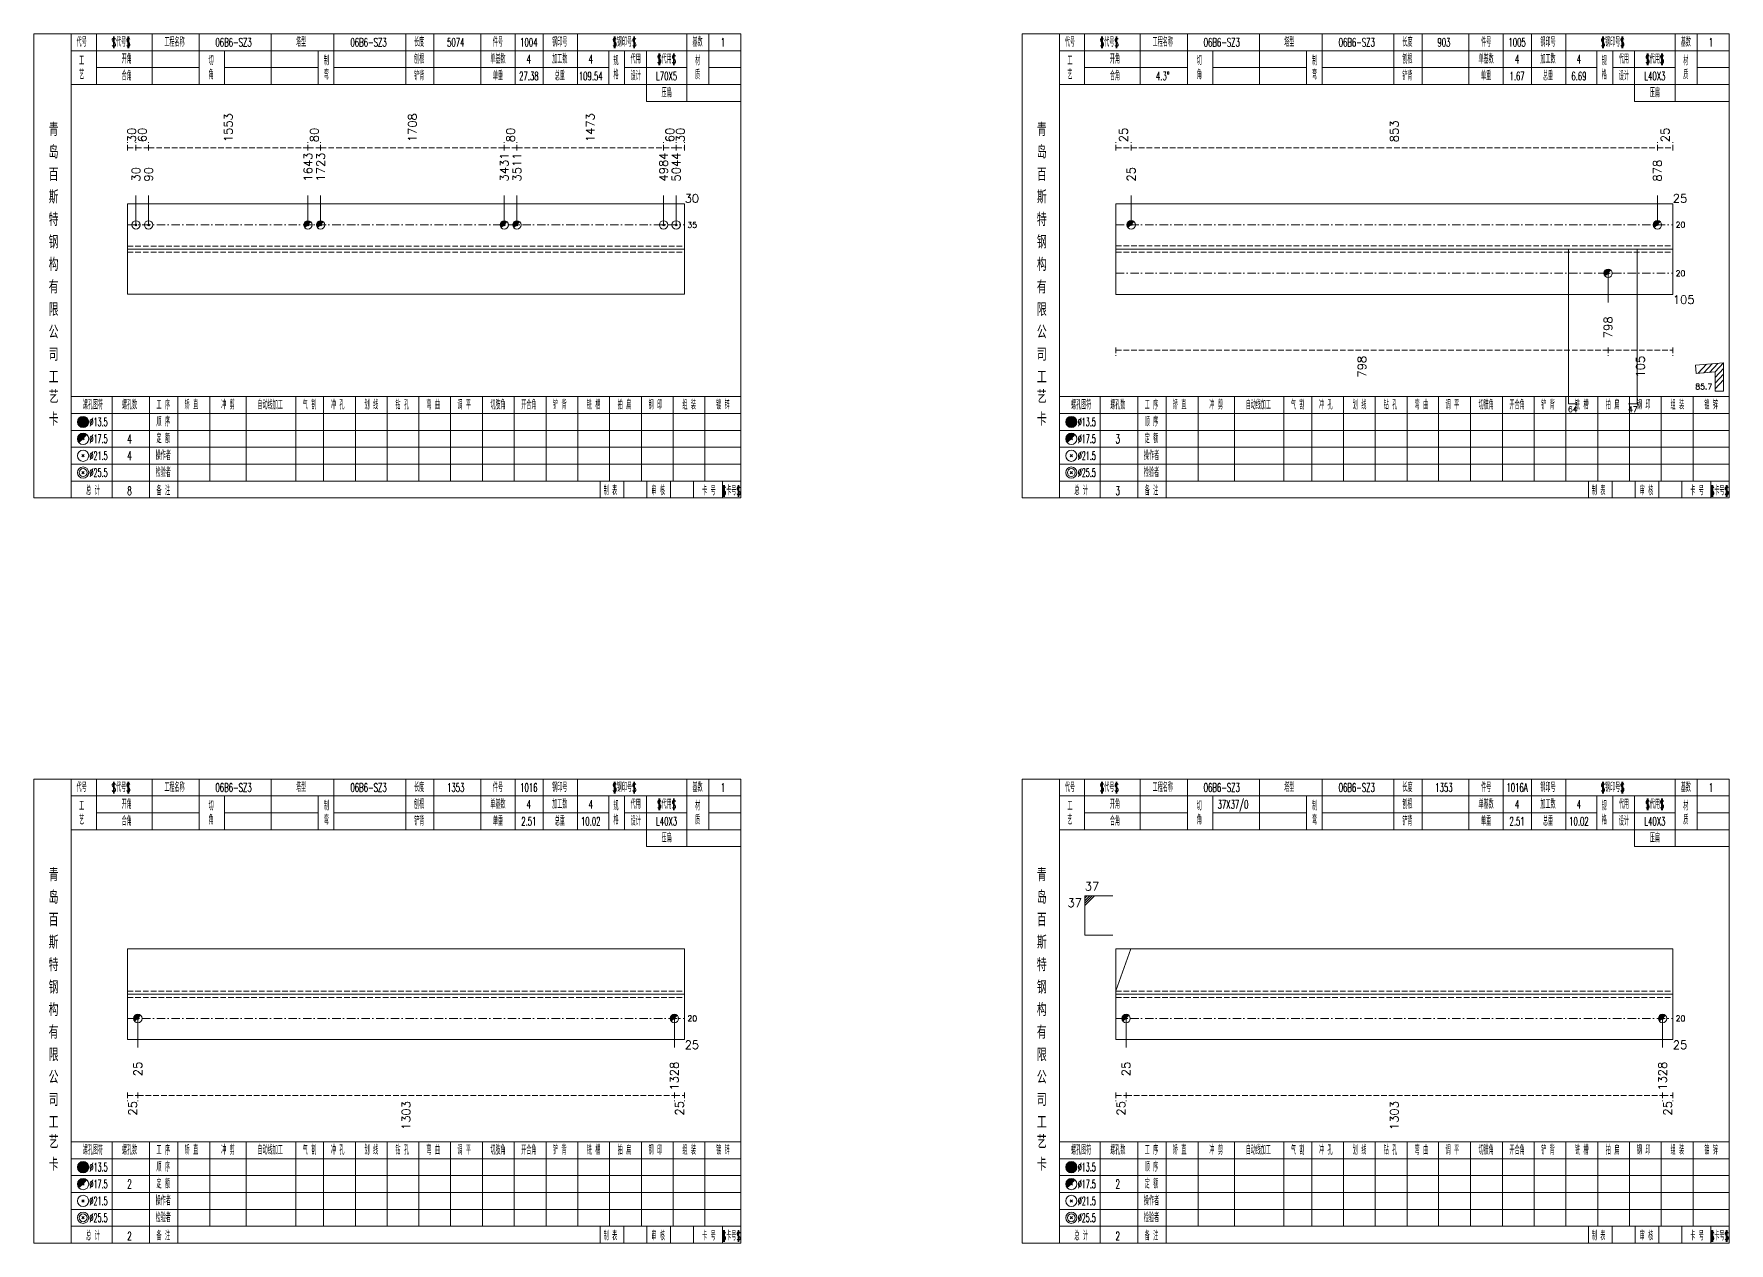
# Model space of a CAD drawing. Extents: x -533 to 8774, y 0 to 7979.
# Drawn here: x 3514 to 4117, y 265 to 695 of the extents above; entities that cross this region are included whole.
import ezdxf
from ezdxf.enums import TextEntityAlignment as Align

# ---------------------------------------------------------------- set-up
doc = ezdxf.new("R2010")
doc.units = 0
doc.header["$MEASUREMENT"] = 0
doc.linetypes.add('一点画线', pattern=[5.2, 3, -1, 0.2, -1])
doc.linetypes.add('虚线', pattern=[2.75, 2, -0.75])
doc.layers.get('0').update_dxf_attribs({"linetype": 'CONTINUOUS', "lineweight": 25})
for name, color, linetype, lineweight in [('1', 7, 'CONTINUOUS', 25), ('2', 7, 'CONTINUOUS', 25), ('4', 7, 'CONTINUOUS', 25), ('5', 7, 'CONTINUOUS', 25)]:
    doc.layers.add(name, color=color, linetype=linetype, lineweight=lineweight)
doc.styles.get("Standard").update_dxf_attribs({"font": 'simplex.shx', "width": 0.7, "height": 3, "bigfont": 'gbhzfs.shx'})

# ---------------------------------------------------------------- blocks, each defined once
blk = doc.blocks.new('孔17.5')
at = {"layer": '5', "color": 7, "linetype": 'Continuous', "lineweight": 0}
for p, q in [((-0.2, -0.2), (0.2, 0.2)), ((-0.2, 0.2), (0.2, -0.2))]:
    blk.add_line(p, q, dxfattribs=at)
at = {"layer": '5', "color": 7, "linetype": 'Continuous', "lineweight": 13}
blk.add_circle((0, 0), 1, dxfattribs=at)
for radius in [0.9, 0.8, 0.7, 0.6, 0.5, 0.4, 0.3, 0.2, 0.1]:
    blk.add_arc((0, 0), radius, 45, 225, dxfattribs=at)
blk = doc.blocks.new('孔21.5')
at = {"layer": '5', "color": 7, "linetype": 'Continuous', "lineweight": 13}
for p, q in [((-0.2, -0.2), (0.2, 0.2)), ((0.2, -0.2), (-0.2, 0.2))]:
    blk.add_line(p, q, dxfattribs=at)
blk.add_circle((0, 0), 1, dxfattribs=at)

msp = doc.modelspace()

# ---------------------------------------------------------------- linework, layer by layer
at = {"color": 8, "linetype": '虚线', "lineweight": 9}
for p, q in [((3547.3, 653.5), (3547.3, 656.5)), ((3547.3, 654.5), (3550.3, 654.5)), ((3550.3, 653.5), (3550.3, 656.5)), ((3550.3, 653.5), (3550.3, 656.5)), ((3550.3, 654.5), (3554.8, 654.5)), ((3554.8, 653.5), (3554.8, 656.5)), ((3554.8, 653.5), (3554.8, 656.5)), ((3554.8, 654.5), (3611.45, 654.5)), ((3611.45, 653.5), (3611.45, 656.5)), ((3611.45, 653.5), (3611.45, 656.5)), ((3611.45, 654.5), (3615.95, 654.5)), ((3615.95, 653.5), (3615.95, 656.5)), ((3615.95, 653.5), (3615.95, 656.5)), ((3615.95, 654.5), (3681.25, 654.5)), ((3681.25, 653.5), (3681.25, 656.5)), ((3681.25, 653.5), (3681.25, 656.5)), ((3681.25, 654.5), (3685.75, 654.5)), ((3685.75, 653.5), (3685.75, 656.5)), ((3685.75, 653.5), (3685.75, 656.5)), ((3685.75, 654.5), (3737.9, 654.5)), ((3737.9, 653.5), (3737.9, 656.5)), ((3737.9, 653.5), (3737.9, 656.5)), ((3737.9, 654.5), (3742.4, 654.5)), ((3742.4, 653.5), (3742.4, 656.5)), ((3742.4, 653.5), (3742.4, 656.5)), ((3742.4, 654.5), (3745.4, 654.5)), ((3745.4, 653.5), (3745.4, 656.5)), ((3898.7, 653.5), (3898.7, 656.5)), ((3898.7, 654.5), (3904.18, 654.5)), ((3904.18, 653.5), (3904.18, 656.5)), ((3904.18, 653.5), (3904.18, 656.5)), ((3904.18, 654.5), (4091.32, 654.5)), ((4091.32, 653.5), (4091.32, 656.5)), ((4091.32, 653.5), (4091.32, 656.5)), ((4091.32, 654.5), (4096.8, 654.5)), ((4096.8, 653.5), (4096.8, 656.5)), ((3898.7, 583.5), (3898.7, 580.5)), ((3898.7, 582.5), (4073.77, 582.5)), ((4073.77, 583.5), (4073.77, 580.5)), ((4073.77, 583.5), (4073.77, 580.5)), ((4073.77, 582.5), (4096.8, 582.5)), ((4096.8, 583.5), (4096.8, 580.5)), ((3547.3, 318.5), (3547.3, 315.5)), ((3547.3, 317.5), (3550.96, 317.5)), ((3550.96, 318.5), (3550.96, 315.5)), ((3550.96, 318.5), (3550.96, 315.5)), ((3550.96, 317.5), (3741.74, 317.5)), ((3741.74, 318.5), (3741.74, 315.5)), ((3741.74, 318.5), (3741.74, 315.5)), ((3741.74, 317.5), (3745.4, 317.5)), ((3745.4, 318.5), (3745.4, 315.5)), ((3898.7, 318.5), (3898.7, 315.5)), ((3898.7, 317.5), (3902.36, 317.5)), ((3902.36, 318.5), (3902.36, 315.5)), ((3902.36, 318.5), (3902.36, 315.5)), ((3902.36, 317.5), (4093.14, 317.5)), ((4093.14, 318.5), (4093.14, 315.5)), ((4093.14, 318.5), (4093.14, 315.5)), ((4093.14, 317.5), (4096.8, 317.5)), ((4096.8, 318.5), (4096.8, 315.5))]:
    msp.add_line(p, q, dxfattribs=at)
at = {"color": 7, "linetype": 'Continuous', "lineweight": 18}
for p, q in [((3547.3, 634.57), (3547.3, 602.43)), ((3547.3, 634.57), (3745.4, 634.57)), ((3745.4, 634.57), (3745.4, 602.43)), ((3898.7, 634.62), (3898.7, 602.38)), ((3898.7, 634.62), (4096.8, 634.62)), ((4096.8, 634.62), (4096.8, 602.38)), ((3547.3, 618.5), (3745.4, 618.5)), ((3898.7, 618.5), (4096.8, 618.5)), ((3547.3, 369.62), (3547.3, 337.38)), ((3547.3, 369.62), (3745.4, 369.62)), ((3745.4, 369.62), (3745.4, 337.38)), ((3898.7, 369.62), (3898.7, 337.38)), ((3898.7, 369.62), (4096.8, 369.62)), ((4096.8, 369.62), (4096.8, 337.38)), ((3547.3, 353.5), (3745.4, 353.5)), ((3898.7, 353.5), (4096.8, 353.5))]:
    msp.add_line(p, q, dxfattribs=at)
at = {"color": 7, "linetype": 'Continuous', "lineweight": 13}
for p, q in [((3550.3, 627.07), (3550.3, 637.5)), ((3554.8, 627.07), (3554.8, 637.5)), ((3611.45, 627.07), (3611.45, 637.5)), ((3615.95, 627.07), (3615.95, 637.5)), ((3681.25, 627.07), (3681.25, 637.5)), ((3685.75, 627.07), (3685.75, 637.5)), ((3737.9, 627.07), (3737.9, 637.5)), ((3742.4, 627.07), (3742.4, 637.5)), ((3904.18, 627.12), (3904.18, 637.5)), ((4091.32, 627.12), (4091.32, 637.5)), ((4073.77, 609.88), (4073.77, 599.5)), ((3887.7, 388.5), (3897.7, 388.5)), ((3887.7, 374.5), (3887.7, 388.5)), ((3888.58, 388.5), (3887.7, 387.62)), ((3889.45, 388.5), (3887.7, 386.75)), ((3890.33, 388.5), (3887.7, 385.88)), ((3891.2, 388.5), (3887.7, 385)), ((3887.7, 374.5), (3897.7, 374.5)), ((3898.7, 354.71), (3904.12, 369.62)), ((3550.96, 344.88), (3550.96, 334.5)), ((3741.74, 344.88), (3741.74, 334.5)), ((3902.36, 344.88), (3902.36, 334.5)), ((4093.14, 344.88), (4093.14, 334.5))]:
    msp.add_line(p, q, dxfattribs=at)
at = {"color": 3, "linetype": '一点画线', "lineweight": 13}
for p, q in [((3547.3, 627.07), (3745.4, 627.07)), ((3898.7, 627.12), (4096.8, 627.12)), ((3898.7, 609.88), (4096.8, 609.88)), ((3547.3, 344.88), (3745.4, 344.88)), ((3898.7, 344.88), (4096.8, 344.88))]:
    msp.add_line(p, q, dxfattribs=at)
at = {"color": 1, "linetype": '虚线', "lineweight": 18}
for p, q in [((3547.3, 619.57), (3745.4, 619.57)), ((3547.3, 617.43), (3745.4, 617.43)), ((3898.7, 619.62), (4096.8, 619.62)), ((3898.7, 617.38), (4096.8, 617.38)), ((3547.3, 354.62), (3745.4, 354.62)), ((3547.3, 352.38), (3745.4, 352.38)), ((3898.7, 354.62), (4096.8, 354.62)), ((3898.7, 352.38), (4096.8, 352.38))]:
    msp.add_line(p, q, dxfattribs=at)
at = {"layer": '1', "color": 7, "linetype": 'Continuous', "lineweight": 18}
for p, q in [((3547.3, 602.43), (3745.4, 602.43)), ((3898.7, 602.38), (4096.8, 602.38)), ((3547.3, 337.38), (3745.4, 337.38)), ((3898.7, 337.38), (4096.8, 337.38))]:
    msp.add_line(p, q, dxfattribs=at)
at = {"layer": '2', "color": 7, "linetype": 'Continuous', "lineweight": 13}
for p, q in [((4059.72, 618.5), (4059.72, 563.5)), ((4084.08, 618.5), (4084.08, 563.5)), ((4114.8, 578), (4104.83, 577.25)), ((4104.83, 577.25), (4105.05, 574.26)), ((4105.05, 574.26), (4111.8, 574.77)), ((4105.82, 574.32), (4108.82, 577.55)), ((4107.81, 574.47), (4110.81, 577.7)), ((4109.81, 574.62), (4112.81, 577.85)), ((4111.8, 574.77), (4114.8, 578)), ((4111.8, 572.77), (4114.8, 576)), ((4111.8, 574.77), (4111.8, 568)), ((4111.8, 570.77), (4114.8, 574)), ((4114.8, 568), (4114.8, 578)), ((4111.8, 568.77), (4114.8, 572)), ((4111.8, 568), (4114.8, 568)), ((4059.72, 563.5), (4062.72, 563.5)), ((4084.08, 563.5), (4081.08, 563.5))]:
    msp.add_line(p, q, dxfattribs=at)
at = {"layer": '4', "color": 1, "linetype": 'Continuous', "lineweight": 18}
for p, q in [((3527.3, 530), (3527.3, 695)), ((3536.2, 677), (3536.2, 695)), ((3556, 677), (3556, 695)), ((3572.8, 677), (3572.8, 695)), ((3598.4, 677), (3598.4, 695)), ((3620.7, 677), (3620.7, 695)), ((3646.2, 677), (3646.2, 695)), ((3656.2, 677), (3656.2, 695)), ((3672.9, 677), (3672.9, 695)), ((3685.1, 677), (3685.1, 695)), ((3695.1, 677), (3695.1, 695)), ((3707.3, 677), (3707.3, 695)), ((3746.2, 671), (3746.2, 695)), ((3754, 677), (3754, 695)), ((3878.7, 530), (3878.7, 695)), ((3887.6, 677), (3887.6, 695)), ((3907.4, 677), (3907.4, 695)), ((3924.2, 677), (3924.2, 695)), ((3949.8, 677), (3949.8, 695)), ((3972.1, 677), (3972.1, 695)), ((3997.6, 677), (3997.6, 695)), ((4007.6, 677), (4007.6, 695)), ((4024.3, 677), (4024.3, 695)), ((4036.5, 677), (4036.5, 695)), ((4046.5, 677), (4046.5, 695)), ((4058.7, 677), (4058.7, 695)), ((4097.6, 671), (4097.6, 695)), ((4105.4, 677), (4105.4, 695)), ((3527.3, 689), (3765.4, 689)), ((3581.8, 677), (3581.8, 689)), ((3615.1, 677), (3615.1, 689)), ((3718.4, 677), (3718.4, 689)), ((3724, 677), (3724, 689)), ((3731.8, 671), (3731.8, 689)), ((3878.7, 689), (4116.8, 689)), ((3933.2, 677), (3933.2, 689)), ((3966.5, 677), (3966.5, 689)), ((4069.8, 677), (4069.8, 689)), ((4075.4, 677), (4075.4, 689)), ((4083.2, 671), (4083.2, 689)), ((3536.2, 683), (3572.8, 683)), ((3581.8, 683), (3615.1, 683)), ((3620.7, 683), (3718.4, 683)), ((3724, 683), (3746.2, 683)), ((3754, 683), (3765.4, 683)), ((3887.6, 683), (3924.2, 683)), ((3933.2, 683), (3966.5, 683)), ((3972.1, 683), (4069.8, 683)), ((4075.4, 683), (4097.6, 683)), ((4105.4, 683), (4116.8, 683)), ((3527.3, 677), (3765.4, 677)), ((3878.7, 677), (4116.8, 677)), ((3731.8, 671), (3765.4, 671)), ((4083.2, 671), (4116.8, 671)), ((3527.3, 566), (3765.4, 566)), ((3541.8, 530), (3541.8, 566)), ((3555.1, 530), (3555.1, 566)), ((3565.2, 530), (3565.2, 566)), ((3576.6, 536), (3576.6, 566)), ((3589.5, 536), (3589.5, 566)), ((3607.1, 536), (3607.1, 566)), ((3617, 536), (3617, 566)), ((3628.3, 536), (3628.3, 566)), ((3639.6, 536), (3639.6, 566)), ((3650.9, 536), (3650.9, 566)), ((3662.1, 536), (3662.1, 566)), ((3673.5, 536), (3673.5, 566)), ((3684.8, 536), (3684.8, 566)), ((3696.1, 536), (3696.1, 566)), ((3707.4, 536), (3707.4, 566)), ((3718.7, 536), (3718.7, 566)), ((3730, 536), (3730, 566)), ((3741.3, 536), (3741.3, 566)), ((3752.6, 536), (3752.6, 566)), ((3878.7, 566), (4116.8, 566)), ((3893.2, 530), (3893.2, 566)), ((3906.5, 530), (3906.5, 566)), ((3916.6, 530), (3916.6, 566)), ((3928, 536), (3928, 566)), ((3940.9, 536), (3940.9, 566)), ((3958.5, 536), (3958.5, 566)), ((3968.4, 536), (3968.4, 566)), ((3979.7, 536), (3979.7, 566)), ((3991, 536), (3991, 566)), ((4002.3, 536), (4002.3, 566)), ((4013.5, 536), (4013.5, 566)), ((4024.9, 536), (4024.9, 566)), ((4036.2, 536), (4036.2, 566)), ((4047.5, 536), (4047.5, 566)), ((4058.8, 536), (4058.8, 566)), ((4070.1, 536), (4070.1, 566)), ((4081.4, 536), (4081.4, 566)), ((4092.7, 536), (4092.7, 566)), ((4104, 536), (4104, 566)), ((3527.3, 560), (3765.4, 560)), ((3878.7, 560), (4116.8, 560)), ((3527.3, 554), (3765.4, 554)), ((3878.7, 554), (4116.8, 554)), ((3527.3, 548), (3765.4, 548)), ((3878.7, 548), (4116.8, 548)), ((3527.3, 542), (3765.4, 542)), ((3878.7, 542), (4116.8, 542)), ((3527.3, 536), (3765.4, 536)), ((3715.4, 530), (3715.4, 536)), ((3723.8, 530), (3723.8, 536)), ((3732, 530), (3732, 536)), ((3740.4, 530), (3740.4, 536)), ((3748.6, 530), (3748.6, 536)), ((3758.9, 530), (3758.9, 536)), ((3878.7, 536), (4116.8, 536)), ((4066.8, 530), (4066.8, 536)), ((4075.2, 530), (4075.2, 536)), ((4083.4, 530), (4083.4, 536)), ((4091.8, 530), (4091.8, 536)), ((4100, 530), (4100, 536)), ((4110.3, 530), (4110.3, 536)), ((3527.3, 265), (3527.3, 430)), ((3536.2, 412), (3536.2, 430)), ((3556, 412), (3556, 430)), ((3572.8, 412), (3572.8, 430)), ((3598.4, 412), (3598.4, 430)), ((3620.7, 412), (3620.7, 430)), ((3646.2, 412), (3646.2, 430)), ((3656.2, 412), (3656.2, 430)), ((3672.9, 412), (3672.9, 430)), ((3685.1, 412), (3685.1, 430)), ((3695.1, 412), (3695.1, 430)), ((3707.3, 412), (3707.3, 430)), ((3746.2, 406), (3746.2, 430)), ((3754, 412), (3754, 430)), ((3878.7, 265), (3878.7, 430)), ((3887.6, 412), (3887.6, 430)), ((3907.4, 412), (3907.4, 430)), ((3924.2, 412), (3924.2, 430)), ((3949.8, 412), (3949.8, 430)), ((3972.1, 412), (3972.1, 430)), ((3997.6, 412), (3997.6, 430)), ((4007.6, 412), (4007.6, 430)), ((4024.3, 412), (4024.3, 430)), ((4036.5, 412), (4036.5, 430)), ((4046.5, 412), (4046.5, 430)), ((4058.7, 412), (4058.7, 430)), ((4097.6, 406), (4097.6, 430)), ((4105.4, 412), (4105.4, 430)), ((3527.3, 424), (3765.4, 424)), ((3581.8, 412), (3581.8, 424)), ((3615.1, 412), (3615.1, 424)), ((3718.4, 412), (3718.4, 424)), ((3724, 412), (3724, 424)), ((3731.8, 406), (3731.8, 424)), ((3878.7, 424), (4116.8, 424)), ((3933.2, 412), (3933.2, 424)), ((3966.5, 412), (3966.5, 424)), ((4069.8, 412), (4069.8, 424)), ((4075.4, 412), (4075.4, 424)), ((4083.2, 406), (4083.2, 424)), ((3536.2, 418), (3572.8, 418)), ((3581.8, 418), (3615.1, 418)), ((3620.7, 418), (3718.4, 418)), ((3724, 418), (3746.2, 418)), ((3754, 418), (3765.4, 418)), ((3887.6, 418), (3924.2, 418)), ((3933.2, 418), (3966.5, 418)), ((3972.1, 418), (4069.8, 418)), ((4075.4, 418), (4097.6, 418)), ((4105.4, 418), (4116.8, 418)), ((3527.3, 412), (3765.4, 412)), ((3878.7, 412), (4116.8, 412)), ((3731.8, 406), (3765.4, 406)), ((4083.2, 406), (4116.8, 406)), ((3527.3, 301), (3765.4, 301)), ((3541.8, 265), (3541.8, 301)), ((3555.1, 265), (3555.1, 301)), ((3565.2, 265), (3565.2, 301)), ((3576.6, 271), (3576.6, 301)), ((3589.5, 271), (3589.5, 301)), ((3607.1, 271), (3607.1, 301)), ((3617, 271), (3617, 301)), ((3628.3, 271), (3628.3, 301)), ((3639.6, 271), (3639.6, 301)), ((3650.9, 271), (3650.9, 301)), ((3662.1, 271), (3662.1, 301)), ((3673.5, 271), (3673.5, 301)), ((3684.8, 271), (3684.8, 301)), ((3696.1, 271), (3696.1, 301)), ((3707.4, 271), (3707.4, 301)), ((3718.7, 271), (3718.7, 301)), ((3730, 271), (3730, 301)), ((3741.3, 271), (3741.3, 301)), ((3752.6, 271), (3752.6, 301)), ((3878.7, 301), (4116.8, 301)), ((3893.2, 265), (3893.2, 301)), ((3906.5, 265), (3906.5, 301)), ((3916.6, 265), (3916.6, 301)), ((3928, 271), (3928, 301)), ((3940.9, 271), (3940.9, 301)), ((3958.5, 271), (3958.5, 301)), ((3968.4, 271), (3968.4, 301)), ((3979.7, 271), (3979.7, 301)), ((3991, 271), (3991, 301)), ((4002.3, 271), (4002.3, 301)), ((4013.5, 271), (4013.5, 301)), ((4024.9, 271), (4024.9, 301)), ((4036.2, 271), (4036.2, 301)), ((4047.5, 271), (4047.5, 301)), ((4058.8, 271), (4058.8, 301)), ((4070.1, 271), (4070.1, 301)), ((4081.4, 271), (4081.4, 301)), ((4092.7, 271), (4092.7, 301)), ((4104, 271), (4104, 301)), ((3527.3, 295), (3765.4, 295)), ((3878.7, 295), (4116.8, 295)), ((3527.3, 289), (3765.4, 289)), ((3878.7, 289), (4116.8, 289)), ((3527.3, 283), (3765.4, 283)), ((3878.7, 283), (4116.8, 283)), ((3527.3, 277), (3765.4, 277)), ((3878.7, 277), (4116.8, 277)), ((3527.3, 271), (3765.4, 271)), ((3715.4, 265), (3715.4, 271)), ((3723.8, 265), (3723.8, 271)), ((3732, 265), (3732, 271)), ((3740.4, 265), (3740.4, 271)), ((3748.6, 265), (3748.6, 271)), ((3758.9, 265), (3758.9, 271)), ((3878.7, 271), (4116.8, 271)), ((4066.8, 265), (4066.8, 271)), ((4075.2, 265), (4075.2, 271)), ((4083.4, 265), (4083.4, 271)), ((4091.8, 265), (4091.8, 271)), ((4100, 265), (4100, 271)), ((4110.3, 265), (4110.3, 271))]:
    msp.add_line(p, q, dxfattribs=at)
at = {"layer": '4', "color": 7, "linetype": 'Continuous', "lineweight": 13}
for p, q in [((3531.3, 556.8), (3531.7, 557.2)), ((3531.7, 556.8), (3531.3, 557.2)), ((3882.7, 556.8), (3883.1, 557.2)), ((3883.1, 556.8), (3882.7, 557.2)), ((3531.1, 544.6), (3531.9, 545.4)), ((3531.9, 544.6), (3531.1, 545.4)), ((3882.5, 544.6), (3883.3, 545.4)), ((3883.3, 544.6), (3882.5, 545.4)), ((3531.1, 538.6), (3531.9, 539.4)), ((3531.9, 538.6), (3531.1, 539.4)), ((3882.5, 538.6), (3883.3, 539.4)), ((3883.3, 538.6), (3882.5, 539.4)), ((3531.3, 291.8), (3531.7, 292.2)), ((3531.7, 291.8), (3531.3, 292.2)), ((3882.7, 291.8), (3883.1, 292.2)), ((3883.1, 291.8), (3882.7, 292.2)), ((3531.1, 279.6), (3531.9, 280.4)), ((3531.9, 279.6), (3531.1, 280.4)), ((3882.5, 279.6), (3883.3, 280.4)), ((3883.3, 279.6), (3882.5, 280.4)), ((3531.1, 273.6), (3531.9, 274.4)), ((3531.9, 273.6), (3531.1, 274.4)), ((3882.5, 273.6), (3883.3, 274.4)), ((3883.3, 273.6), (3882.5, 274.4))]:
    msp.add_line(p, q, dxfattribs=at)
at = {"layer": '4', "color": 7, "linetype": 'Continuous', "lineweight": 0}
for p, q in [((3531.1, 550.6), (3531.9, 551.4)), ((3531.1, 551.4), (3531.9, 550.6)), ((3882.5, 550.6), (3883.3, 551.4)), ((3882.5, 551.4), (3883.3, 550.6)), ((3531.1, 285.6), (3531.9, 286.4)), ((3531.1, 286.4), (3531.9, 285.6)), ((3882.5, 285.6), (3883.3, 286.4)), ((3882.5, 286.4), (3883.3, 285.6))]:
    msp.add_line(p, q, dxfattribs=at)
at = {"layer": '4', "color": 1, "linetype": 'Continuous', "lineweight": 18}
for points in [[(3514, 695), (3514, 530), (3765.4, 530), (3765.4, 695)], [(3865.4, 695), (3865.4, 530), (4116.8, 530), (4116.8, 695)], [(3514, 430), (3514, 265), (3765.4, 265), (3765.4, 430)], [(3865.4, 430), (3865.4, 265), (4116.8, 265), (4116.8, 430)]]:
    msp.add_lwpolyline(points, close=True, dxfattribs=at)
at = {"layer": '4', "color": 7, "linetype": 'Continuous', "lineweight": 13}
for centre, radius in [((3531.5, 557), 2), ((3531.5, 557), 1.8), ((3531.5, 557), 1.6), ((3531.5, 557), 1.4), ((3531.5, 557), 1.2), ((3531.5, 557), 1), ((3531.5, 557), 0.8), ((3531.5, 557), 0.6), ((3531.5, 557), 0.4), ((3531.5, 557), 0.2), ((3882.9, 557), 2), ((3882.9, 557), 1.8), ((3882.9, 557), 1.6), ((3882.9, 557), 1.4), ((3882.9, 557), 1.2), ((3882.9, 557), 1), ((3882.9, 557), 0.8), ((3882.9, 557), 0.6), ((3882.9, 557), 0.4), ((3882.9, 557), 0.2), ((3531.5, 551), 2), ((3882.9, 551), 2), ((3531.5, 545), 2), ((3882.9, 545), 2), ((3531.5, 539), 2), ((3531.5, 539), 1.4), ((3882.9, 539), 2), ((3882.9, 539), 1.4), ((3531.5, 292), 2), ((3531.5, 292), 1.8), ((3531.5, 292), 1.6), ((3531.5, 292), 1.4), ((3531.5, 292), 1.2), ((3531.5, 292), 1), ((3531.5, 292), 0.8), ((3531.5, 292), 0.6), ((3531.5, 292), 0.4), ((3531.5, 292), 0.2), ((3882.9, 292), 2), ((3882.9, 292), 1.8), ((3882.9, 292), 1.6), ((3882.9, 292), 1.4), ((3882.9, 292), 1.2), ((3882.9, 292), 1), ((3882.9, 292), 0.8), ((3882.9, 292), 0.6), ((3882.9, 292), 0.4), ((3882.9, 292), 0.2), ((3531.5, 286), 2), ((3882.9, 286), 2), ((3531.5, 280), 2), ((3882.9, 280), 2), ((3531.5, 274), 2), ((3531.5, 274), 1.4), ((3882.9, 274), 2), ((3882.9, 274), 1.4)]:
    msp.add_circle(centre, radius, dxfattribs=at)
for centre, radius in [((3531.5, 551), 1.8), ((3531.5, 551), 1.6), ((3531.5, 551), 1.4), ((3531.5, 551), 1.2), ((3531.5, 551), 1), ((3531.5, 551), 0.8), ((3531.5, 551), 0.6), ((3531.5, 551), 0.4), ((3531.5, 551), 0.2), ((3882.9, 551), 1.8), ((3882.9, 551), 1.6), ((3882.9, 551), 1.4), ((3882.9, 551), 1.2), ((3882.9, 551), 1), ((3882.9, 551), 0.8), ((3882.9, 551), 0.6), ((3882.9, 551), 0.4), ((3882.9, 551), 0.2), ((3531.5, 286), 1.8), ((3531.5, 286), 1.6), ((3531.5, 286), 1.4), ((3531.5, 286), 1.2), ((3531.5, 286), 1), ((3531.5, 286), 0.8), ((3531.5, 286), 0.6), ((3531.5, 286), 0.4), ((3531.5, 286), 0.2), ((3882.9, 286), 1.8), ((3882.9, 286), 1.6), ((3882.9, 286), 1.4), ((3882.9, 286), 1.2), ((3882.9, 286), 1), ((3882.9, 286), 0.8), ((3882.9, 286), 0.6), ((3882.9, 286), 0.4), ((3882.9, 286), 0.2)]:
    msp.add_arc(centre, radius, 45, 225, dxfattribs=at)

# ---------------------------------------------------------------- block references
at = {"color": 7, "linetype": 'Continuous', "lineweight": 13, "xscale": 1.5, "yscale": 1.5, "zscale": 1.5}
for name, p in [('孔21.5', (3550.3, 627.07)), ('孔21.5', (3554.8, 627.07)), ('孔17.5', (3611.45, 627.07)), ('孔17.5', (3615.95, 627.07)), ('孔17.5', (3681.25, 627.07)), ('孔17.5', (3685.75, 627.07)), ('孔21.5', (3737.9, 627.07)), ('孔21.5', (3742.4, 627.07)), ('孔17.5', (3904.18, 627.12)), ('孔17.5', (4091.32, 627.12))]:
    msp.add_blockref(name, p, dxfattribs=at)
at = {"layer": '1', "color": 7, "linetype": 'Continuous', "lineweight": 13, "xscale": 1.5, "yscale": 1.5, "zscale": 1.5}
for p in [(4073.77, 609.88), (3550.96, 344.88), (3741.74, 344.88), (3902.36, 344.88), (4093.14, 344.88)]:
    msp.add_blockref('孔17.5', p, dxfattribs=at)

# ---------------------------------------------------------------- texts
at = {"color": 8, "linetype": 'Continuous', "lineweight": 9}
for s, p in [('1553', (3583.12, 656.5)), ('1708', (3648.6, 656.5)), ('1473', (3711.83, 656.5)), ('853', (3997.75, 656.5)), ('30', (3548.8, 656.5)), ('60', (3552.55, 656.5)), ('80', (3613.7, 656.5)), ('80', (3683.5, 656.5)), ('60', (3740.15, 656.5)), ('30', (3743.9, 656.5)), ('25', (3901.44, 656.5)), ('25', (4094.06, 656.5))]:
    msp.add_text(s, height=3, rotation=90, dxfattribs=at).set_placement(p, align=Align.MIDDLE_LEFT)
at = {"color": 7, "linetype": 'Continuous', "lineweight": 13}
for s, p in [('1643', (3611.45, 642.5)), ('1723', (3615.95, 642.5)), ('3431', (3681.25, 642.5)), ('3511', (3685.75, 642.5)), ('4984', (3737.9, 642.5)), ('5044', (3742.4, 642.5)), ('30', (3550.3, 642.5)), ('90', (3554.8, 642.5)), ('25', (3904.18, 642.5)), ('878', (4091.32, 642.5))]:
    msp.add_text(s, height=3, rotation=90, dxfattribs=at).set_placement(p, align=Align.MIDDLE_LEFT)
for s, height, p in [('30', 3, (3745.4, 636.5)), ('25', 3, (4096.8, 636.5)), ('35', 2, (3746.4, 627.07)), ('20', 2, (4097.8, 627.12)), ('20', 2, (4097.8, 609.88)), ('20', 2, (3746.4, 344.88)), ('20', 2, (4097.8, 344.88))]:
    msp.add_text(s, height=height, dxfattribs=at).set_placement(p, align=Align.MIDDLE_LEFT)
at = {"color": 8, "linetype": 'Continuous', "lineweight": 9}
for s, p in [('798', (3986.23, 580.5)), ('105', (4085.28, 580.5)), ('25', (3549.13, 315.5)), ('1303', (3646.35, 315.5)), ('25', (3743.57, 315.5)), ('25', (3900.53, 315.5)), ('1303', (3997.75, 315.5)), ('25', (4094.97, 315.5))]:
    msp.add_text(s, height=3, rotation=90, dxfattribs=at).set_placement(p, align=Align.MIDDLE_RIGHT)
at = {"color": 7, "linetype": 'Continuous', "lineweight": 13}
msp.add_text('37', height=3, dxfattribs=at).set_placement((3887.7, 389.5), align=Align.BOTTOM_LEFT)
msp.add_text('37', height=3, dxfattribs=at).set_placement((3886.7, 387.5), align=Align.TOP_RIGHT)
at = {"layer": '1', "color": 7, "linetype": 'Continuous', "lineweight": 13}
for s, p in [('105', (4096.8, 600.5)), ('25', (3745.4, 335.5)), ('25', (4096.8, 335.5))]:
    msp.add_text(s, height=3, dxfattribs=at).set_placement(p, align=Align.MIDDLE_LEFT)
for s, p in [('798', (4073.77, 594.5)), ('25', (3550.96, 329.5)), ('1328', (3741.74, 329.5)), ('25', (3902.36, 329.5)), ('1328', (4093.14, 329.5))]:
    msp.add_text(s, height=3, rotation=90, dxfattribs=at).set_placement(p, align=Align.MIDDLE_RIGHT)
at = {"layer": '2', "color": 7, "linetype": 'Continuous', "lineweight": 13}
msp.add_text('85.7', height=2, dxfattribs=at).set_placement((4110.8, 568), align=Align.BOTTOM_RIGHT)
for s, p in [('64', (4061.22, 562.5)), ('47', (4082.58, 562.5))]:
    msp.add_text(s, height=2, dxfattribs=at).set_placement(p, align=Align.TOP_CENTER)
at = {"layer": '4', "color": 1, "linetype": 'Continuous', "lineweight": 13}
for s, height, width, p in [('代号', 3, 0.6, (3531, 692)), ('$代号$', 3, 0.6, (3545, 692)), ('工程名称', 3, 0.6, (3564, 692)), ('06B6-SZ3', 3, 0.6, (3585, 692)), ('塔型', 3, 0.6, (3609, 692)), ('06B6-SZ3', 3, 0.6, (3633, 692)), ('长度', 3, 0.6, (3651, 692)), ('5074', 3, 0.6, (3664, 692)), ('件号', 3, 0.6, (3679, 692)), ('1004', 3, 0.6, (3690, 692)), ('钢印号', 3, 0.6, (3701, 692)), ('$钢印号$', 3, 0.6, (3724, 692)), ('基数', 3, 0.6, (3750, 692)), ('1', 3, 0.6, (3759, 692)), ('代号', 3, 0.6, (3882.4, 692)), ('$代号$', 3, 0.6, (3896.4, 692)), ('工程名称', 3, 0.6, (3915.4, 692)), ('06B6-SZ3', 3, 0.6, (3936.4, 692)), ('塔型', 3, 0.6, (3960.4, 692)), ('06B6-SZ3', 3, 0.6, (3984.4, 692)), ('长度', 3, 0.6, (4002.4, 692)), ('903', 3, 0.6, (4015.4, 692)), ('件号', 3, 0.6, (4030.4, 692)), ('1005', 3, 0.6, (4041.4, 692)), ('钢印号', 3, 0.6, (4052.4, 692)), ('$钢印号$', 3, 0.6, (4075.4, 692)), ('基数', 3, 0.6, (4101.4, 692)), ('1', 3, 0.6, (4110.4, 692)), ('开角', 3, 0.6, (3547, 686)), ('制', 3, 0.6, (3618, 685.4)), ('刨根', 3, 0.6, (3651, 686)), ('单基数', 3, 0.6, (3679, 686)), ('4', 3, 0.6, (3690, 686)), ('加工数', 3, 0.6, (3701, 686)), ('4', 3, 0.6, (3712, 686)), ('代用', 3, 0.6, (3728, 686)), ('$代用$', 3, 0.6, (3739, 686)), ('材', 3, 0.6, (3750, 685.4)), ('开角', 3, 0.6, (3898.4, 686)), ('制', 3, 0.6, (3969.4, 685.4)), ('刨根', 3, 0.6, (4002.4, 686)), ('单基数', 3, 0.6, (4030.4, 686)), ('4', 3, 0.6, (4041.4, 686)), ('加工数', 3, 0.6, (4052.4, 686)), ('4', 3, 0.6, (4063.4, 686)), ('代用', 3, 0.6, (4079.4, 686)), ('$代用$', 3, 0.6, (4090.4, 686)), ('材', 3, 0.6, (4101.4, 685.4)), ('工', 3, 0.6, (3531, 685.4)), ('艺', 3, 0.6, (3531, 680.4)), ('合角', 3, 0.6, (3547, 680)), ('切', 3, 0.6, (3577, 685.4)), ('角', 3, 0.6, (3577, 680.4)), ('弯', 3, 0.6, (3618, 680.4)), ('铲背', 3, 0.6, (3651, 680)), ('单重', 3, 0.6, (3679, 680)), ('27.38', 3, 0.6, (3690, 680)), ('总重', 3, 0.6, (3701, 680)), ('109.54', 3, 0.6, (3712, 680)), ('格', 3, 0.6, (3721, 680.4)), ('规', 3, 0.6, (3721, 685.4)), ('设计', 3, 0.6, (3728, 680)), ('L70X5', 3, 0.6, (3739, 680)), ('质', 3, 0.6, (3750, 680.4)), ('工', 3, 0.6, (3882.4, 685.4)), ('艺', 3, 0.6, (3882.4, 680.4)), ('合角', 3, 0.6, (3898.4, 680)), ('4.3%%d', 3, 0.6, (3915.4, 680)), ('切', 3, 0.6, (3928.4, 685.4)), ('角', 3, 0.6, (3928.4, 680.4)), ('弯', 3, 0.6, (3969.4, 680.4)), ('铲背', 3, 0.6, (4002.4, 680)), ('单重', 3, 0.6, (4030.4, 680)), ('1.67', 3, 0.6, (4041.4, 680)), ('总重', 3, 0.6, (4052.4, 680)), ('6.69', 3, 0.6, (4063.4, 680)), ('格', 3, 0.6, (4072.4, 680.4)), ('规', 3, 0.6, (4072.4, 685.4)), ('设计', 3, 0.6, (4079.4, 680)), ('L40X3', 3, 0.6, (4090.4, 680)), ('质', 3, 0.6, (4101.4, 680.4)), ('压扁', 3, 0.6, (3739, 674)), ('压扁', 3, 0.6, (4090.4, 674)), ('青', 4.6, 0.8, (3521, 661)), ('青', 4.6, 0.8, (3872.4, 661)), ('岛', 4.6, 0.8, (3521, 653)), ('岛', 4.6, 0.8, (3872.4, 653)), ('百', 4.6, 0.8, (3521, 645)), ('百', 4.6, 0.8, (3872.4, 645)), ('斯', 4.6, 0.8, (3521, 637)), ('斯', 4.6, 0.8, (3872.4, 637)), ('特', 4.6, 0.8, (3521, 629)), ('特', 4.6, 0.8, (3872.4, 629)), ('钢', 4.6, 0.8, (3521, 621)), ('钢', 4.6, 0.8, (3872.4, 621)), ('构', 4.6, 0.8, (3521, 613)), ('构', 4.6, 0.8, (3872.4, 613)), ('有', 4.6, 0.8, (3521, 605)), ('有', 4.6, 0.8, (3872.4, 605)), ('限', 4.6, 0.8, (3521, 597)), ('限', 4.6, 0.8, (3872.4, 597)), ('公', 4.6, 0.8, (3521, 589)), ('公', 4.6, 0.8, (3872.4, 589)), ('司', 4.6, 0.8, (3521, 581)), ('司', 4.6, 0.8, (3872.4, 581)), ('工', 4.6, 0.8, (3521, 573)), ('工', 4.6, 0.8, (3872.4, 573)), ('艺', 4.6, 0.8, (3521, 566)), ('艺', 4.6, 0.8, (3872.4, 566)), ('卡', 4.6, 0.8, (3521, 558)), ('螺孔图符', 3, 0.6, (3535, 563)), ('螺孔数', 3, 0.6, (3548, 563)), ('工 序', 3, 0.6, (3560, 563)), ('矫 直', 3, 0.6, (3570, 563)), ('冲 剪', 3, 0.6, (3583, 563)), ('自动线加工', 3, 0.6, (3598, 563)), ('气 割', 3, 0.6, (3612, 563)), ('冲 孔', 3, 0.6, (3622, 563)), ('划 线', 3, 0.6, (3634, 563)), ('钻 孔', 3, 0.6, (3645, 563)), ('弯 曲', 3, 0.6, (3656, 563)), ('调 平', 3, 0.6, (3667, 563)), ('切肢角', 3, 0.6, (3679, 563)), ('开合角', 3, 0.6, (3690, 563)), ('铲 背', 3, 0.6, (3701, 563)), ('铣 槽', 3, 0.6, (3713, 563)), ('拍 扁', 3, 0.6, (3724, 563)), ('钢 印', 3, 0.6, (3735, 563)), ('组 装', 3, 0.6, (3747, 563)), ('镀 锌', 3, 0.6, (3759, 563)), ('卡', 4.6, 0.8, (3872.4, 558)), ('螺孔图符', 3, 0.6, (3886.4, 563)), ('螺孔数', 3, 0.6, (3899.4, 563)), ('工 序', 3, 0.6, (3911.4, 563)), ('矫 直', 3, 0.6, (3921.4, 563)), ('冲 剪', 3, 0.6, (3934.4, 563)), ('自动线加工', 3, 0.6, (3949.4, 563)), ('气 割', 3, 0.6, (3963.4, 563)), ('冲 孔', 3, 0.6, (3973.4, 563)), ('划 线', 3, 0.6, (3985.4, 563)), ('钻 孔', 3, 0.6, (3996.4, 563)), ('弯 曲', 3, 0.6, (4007.4, 563)), ('调 平', 3, 0.6, (4018.4, 563)), ('切肢角', 3, 0.6, (4030.4, 563)), ('开合角', 3, 0.6, (4041.4, 563)), ('铲 背', 3, 0.6, (4052.4, 563)), ('铣 槽', 3, 0.6, (4064.4, 563)), ('拍 扁', 3, 0.6, (4075.4, 563)), ('钢 印', 3, 0.6, (4086.4, 563)), ('组 装', 3, 0.6, (4098.4, 563)), ('镀 锌', 3, 0.6, (4110.4, 563)), ('%%C13.5', 3, 0.5, (3537, 557)), ('顺 序', 3, 0.6, (3560, 557)), ('%%C13.5', 3, 0.5, (3888.4, 557)), ('顺 序', 3, 0.6, (3911.4, 557)), ('%%C17.5', 3, 0.5, (3537, 551)), ('4', 3.2, 0.6, (3548, 551)), ('定 额', 3, 0.6, (3560, 551)), ('%%C17.5', 3, 0.5, (3888.4, 551)), ('3', 3.2, 0.6, (3899.4, 551)), ('定 额', 3, 0.6, (3911.4, 551)), ('%%C21.5', 3, 0.5, (3537, 545)), ('4', 3.2, 0.6, (3548, 545)), ('操作者', 3, 0.6, (3560, 545)), ('%%C21.5', 3, 0.5, (3888.4, 545)), ('操作者', 3, 0.6, (3911.4, 545)), ('%%C25.5', 3, 0.5, (3537, 539)), ('检验者', 3, 0.6, (3560, 539)), ('%%C25.5', 3, 0.5, (3888.4, 539)), ('检验者', 3, 0.6, (3911.4, 539)), ('总 计', 3, 0.6, (3535, 532.5)), ('8', 3, 0.6, (3548, 532.5)), ('备 注', 3, 0.6, (3560, 532.5)), ('制 表', 3, 0.6, (3719, 532.5)), ('审 核', 3, 0.6, (3736, 532.5)), ('卡 号', 3, 0.6, (3754, 532.5)), ('$卡号$', 3, 0.6, (3762, 532.5)), ('总 计', 3, 0.6, (3886.4, 532.5)), ('3', 3, 0.6, (3899.4, 532.5)), ('备 注', 3, 0.6, (3911.4, 532.5)), ('制 表', 3, 0.6, (4070.4, 532.5)), ('审 核', 3, 0.6, (4087.4, 532.5)), ('卡 号', 3, 0.6, (4105.4, 532.5)), ('$卡号$', 3, 0.6, (4113.4, 532.5)), ('代号', 3, 0.6, (3531, 427)), ('$代号$', 3, 0.6, (3545, 427)), ('工程名称', 3, 0.6, (3564, 427)), ('06B6-SZ3', 3, 0.6, (3585, 427)), ('塔型', 3, 0.6, (3609, 427)), ('06B6-SZ3', 3, 0.6, (3633, 427)), ('长度', 3, 0.6, (3651, 427)), ('1353', 3, 0.6, (3664, 427)), ('件号', 3, 0.6, (3679, 427)), ('1016', 3, 0.6, (3690, 427)), ('钢印号', 3, 0.6, (3701, 427)), ('$钢印号$', 3, 0.6, (3724, 427)), ('基数', 3, 0.6, (3750, 427)), ('1', 3, 0.6, (3759, 427)), ('代号', 3, 0.6, (3882.4, 427)), ('$代号$', 3, 0.6, (3896.4, 427)), ('工程名称', 3, 0.6, (3915.4, 427)), ('06B6-SZ3', 3, 0.6, (3936.4, 427)), ('塔型', 3, 0.6, (3960.4, 427)), ('06B6-SZ3', 3, 0.6, (3984.4, 427)), ('长度', 3, 0.6, (4002.4, 427)), ('1353', 3, 0.6, (4015.4, 427)), ('件号', 3, 0.6, (4030.4, 427)), ('1016A', 3, 0.6, (4041.4, 427)), ('钢印号', 3, 0.6, (4052.4, 427)), ('$钢印号$', 3, 0.6, (4075.4, 427)), ('基数', 3, 0.6, (4101.4, 427)), ('1', 3, 0.6, (4110.4, 427)), ('开角', 3, 0.6, (3547, 421)), ('切', 3, 0.6, (3577, 420.4)), ('制', 3, 0.6, (3618, 420.4)), ('刨根', 3, 0.6, (3651, 421)), ('单基数', 3, 0.6, (3679, 421)), ('4', 3, 0.6, (3690, 421)), ('加工数', 3, 0.6, (3701, 421)), ('4', 3, 0.6, (3712, 421)), ('规', 3, 0.6, (3721, 420.4)), ('代用', 3, 0.6, (3728, 421)), ('$代用$', 3, 0.6, (3739, 421)), ('材', 3, 0.6, (3750, 420.4)), ('开角', 3, 0.6, (3898.4, 421)), ('切', 3, 0.6, (3928.4, 420.4)), ('37X37/0', 3, 0.6, (3940.4, 421)), ('制', 3, 0.6, (3969.4, 420.4)), ('刨根', 3, 0.6, (4002.4, 421)), ('单基数', 3, 0.6, (4030.4, 421)), ('4', 3, 0.6, (4041.4, 421)), ('加工数', 3, 0.6, (4052.4, 421)), ('4', 3, 0.6, (4063.4, 421)), ('规', 3, 0.6, (4072.4, 420.4)), ('代用', 3, 0.6, (4079.4, 421)), ('$代用$', 3, 0.6, (4090.4, 421)), ('材', 3, 0.6, (4101.4, 420.4)), ('工', 3, 0.6, (3531, 420.4)), ('艺', 3, 0.6, (3531, 415.4)), ('合角', 3, 0.6, (3547, 415)), ('角', 3, 0.6, (3577, 415.4)), ('弯', 3, 0.6, (3618, 415.4)), ('铲背', 3, 0.6, (3651, 415)), ('单重', 3, 0.6, (3679, 415)), ('2.51', 3, 0.6, (3690, 415)), ('总重', 3, 0.6, (3701, 415)), ('10.02', 3, 0.6, (3712, 415)), ('格', 3, 0.6, (3721, 415.4)), ('设计', 3, 0.6, (3728, 415)), ('L40X3', 3, 0.6, (3739, 415)), ('质', 3, 0.6, (3750, 415.4)), ('工', 3, 0.6, (3882.4, 420.4)), ('艺', 3, 0.6, (3882.4, 415.4)), ('合角', 3, 0.6, (3898.4, 415)), ('角', 3, 0.6, (3928.4, 415.4)), ('弯', 3, 0.6, (3969.4, 415.4)), ('铲背', 3, 0.6, (4002.4, 415)), ('单重', 3, 0.6, (4030.4, 415)), ('2.51', 3, 0.6, (4041.4, 415)), ('总重', 3, 0.6, (4052.4, 415)), ('10.02', 3, 0.6, (4063.4, 415)), ('格', 3, 0.6, (4072.4, 415.4)), ('设计', 3, 0.6, (4079.4, 415)), ('L40X3', 3, 0.6, (4090.4, 415)), ('质', 3, 0.6, (4101.4, 415.4)), ('压扁', 3, 0.6, (3739, 409)), ('压扁', 3, 0.6, (4090.4, 409)), ('青', 4.6, 0.8, (3521, 396)), ('青', 4.6, 0.8, (3872.4, 396)), ('岛', 4.6, 0.8, (3521, 388)), ('岛', 4.6, 0.8, (3872.4, 388)), ('百', 4.6, 0.8, (3521, 380)), ('百', 4.6, 0.8, (3872.4, 380)), ('斯', 4.6, 0.8, (3521, 372)), ('斯', 4.6, 0.8, (3872.4, 372)), ('特', 4.6, 0.8, (3521, 364)), ('特', 4.6, 0.8, (3872.4, 364)), ('钢', 4.6, 0.8, (3521, 356)), ('钢', 4.6, 0.8, (3872.4, 356)), ('构', 4.6, 0.8, (3521, 348)), ('构', 4.6, 0.8, (3872.4, 348)), ('有', 4.6, 0.8, (3521, 340)), ('有', 4.6, 0.8, (3872.4, 340)), ('限', 4.6, 0.8, (3521, 332)), ('限', 4.6, 0.8, (3872.4, 332)), ('公', 4.6, 0.8, (3521, 324)), ('公', 4.6, 0.8, (3872.4, 324)), ('司', 4.6, 0.8, (3521, 316)), ('司', 4.6, 0.8, (3872.4, 316)), ('工', 4.6, 0.8, (3521, 308)), ('工', 4.6, 0.8, (3872.4, 308)), ('艺', 4.6, 0.8, (3521, 301)), ('艺', 4.6, 0.8, (3872.4, 301)), ('卡', 4.6, 0.8, (3521, 293)), ('螺孔图符', 3, 0.6, (3535, 298)), ('螺孔数', 3, 0.6, (3548, 298)), ('工 序', 3, 0.6, (3560, 298)), ('矫 直', 3, 0.6, (3570, 298)), ('冲 剪', 3, 0.6, (3583, 298)), ('自动线加工', 3, 0.6, (3598, 298)), ('气 割', 3, 0.6, (3612, 298)), ('冲 孔', 3, 0.6, (3622, 298)), ('划 线', 3, 0.6, (3634, 298)), ('钻 孔', 3, 0.6, (3645, 298)), ('弯 曲', 3, 0.6, (3656, 298)), ('调 平', 3, 0.6, (3667, 298)), ('切肢角', 3, 0.6, (3679, 298)), ('开合角', 3, 0.6, (3690, 298)), ('铲 背', 3, 0.6, (3701, 298)), ('铣 槽', 3, 0.6, (3713, 298)), ('拍 扁', 3, 0.6, (3724, 298)), ('钢 印', 3, 0.6, (3735, 298)), ('组 装', 3, 0.6, (3747, 298)), ('镀 锌', 3, 0.6, (3759, 298)), ('卡', 4.6, 0.8, (3872.4, 293)), ('螺孔图符', 3, 0.6, (3886.4, 298)), ('螺孔数', 3, 0.6, (3899.4, 298)), ('工 序', 3, 0.6, (3911.4, 298)), ('矫 直', 3, 0.6, (3921.4, 298)), ('冲 剪', 3, 0.6, (3934.4, 298)), ('自动线加工', 3, 0.6, (3949.4, 298)), ('气 割', 3, 0.6, (3963.4, 298)), ('冲 孔', 3, 0.6, (3973.4, 298)), ('划 线', 3, 0.6, (3985.4, 298)), ('钻 孔', 3, 0.6, (3996.4, 298)), ('弯 曲', 3, 0.6, (4007.4, 298)), ('调 平', 3, 0.6, (4018.4, 298)), ('切肢角', 3, 0.6, (4030.4, 298)), ('开合角', 3, 0.6, (4041.4, 298)), ('铲 背', 3, 0.6, (4052.4, 298)), ('铣 槽', 3, 0.6, (4064.4, 298)), ('拍 扁', 3, 0.6, (4075.4, 298)), ('钢 印', 3, 0.6, (4086.4, 298)), ('组 装', 3, 0.6, (4098.4, 298)), ('镀 锌', 3, 0.6, (4110.4, 298)), ('%%C13.5', 3, 0.5, (3537, 292)), ('顺 序', 3, 0.6, (3560, 292)), ('%%C13.5', 3, 0.5, (3888.4, 292)), ('顺 序', 3, 0.6, (3911.4, 292)), ('%%C17.5', 3, 0.5, (3537, 286)), ('2', 3.2, 0.6, (3548, 286)), ('定 额', 3, 0.6, (3560, 286)), ('%%C17.5', 3, 0.5, (3888.4, 286)), ('2', 3.2, 0.6, (3899.4, 286)), ('定 额', 3, 0.6, (3911.4, 286)), ('%%C21.5', 3, 0.5, (3537, 280)), ('操作者', 3, 0.6, (3560, 280)), ('%%C21.5', 3, 0.5, (3888.4, 280)), ('操作者', 3, 0.6, (3911.4, 280)), ('%%C25.5', 3, 0.5, (3537, 274)), ('检验者', 3, 0.6, (3560, 274)), ('%%C25.5', 3, 0.5, (3888.4, 274)), ('检验者', 3, 0.6, (3911.4, 274)), ('总 计', 3, 0.6, (3535, 267.5)), ('2', 3, 0.6, (3548, 267.5)), ('备 注', 3, 0.6, (3560, 267.5)), ('制 表', 3, 0.6, (3719, 267.5)), ('审 核', 3, 0.6, (3736, 267.5)), ('卡 号', 3, 0.6, (3754, 267.5)), ('$卡号$', 3, 0.6, (3762, 267.5)), ('总 计', 3, 0.6, (3886.4, 267.5)), ('2', 3, 0.6, (3899.4, 267.5)), ('备 注', 3, 0.6, (3911.4, 267.5)), ('制 表', 3, 0.6, (4070.4, 267.5)), ('审 核', 3, 0.6, (4087.4, 267.5)), ('卡 号', 3, 0.6, (4105.4, 267.5)), ('$卡号$', 3, 0.6, (4113.4, 267.5))]:
    msp.add_text(s, height=height, dxfattribs=dict(at, width=width)).set_placement(p, align=Align.MIDDLE_CENTER)

doc.saveas('drawing.dxf')
